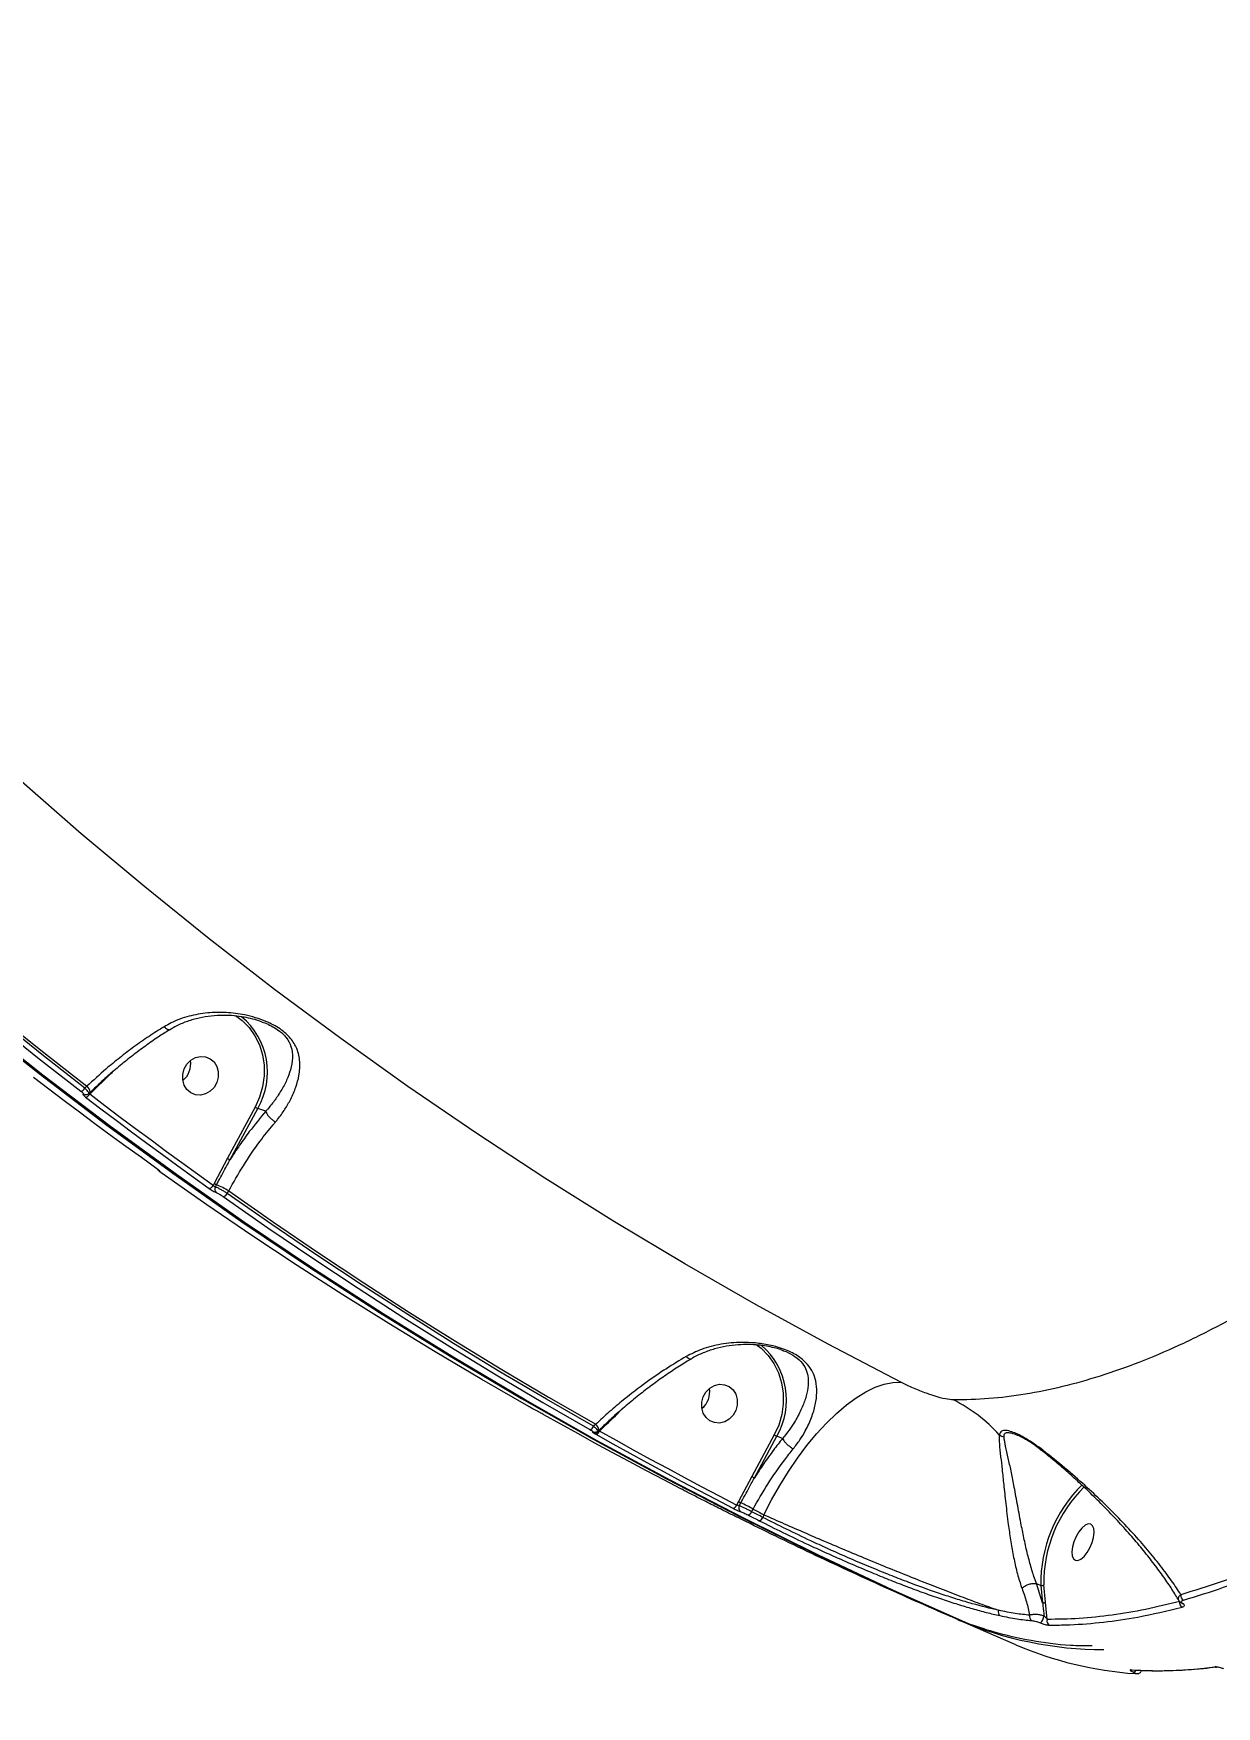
# Model space of a CAD drawing. Header units: millimetres. Extents: x -6901 to 7060, y -7557 to 6158.
# Drawn here: x 1981.6 to 2252.3, y -3397.2 to -3014.3 of the extents above; entities that cross this region are included whole.
import ezdxf

# ---------------------------------------------------------------- set-up
doc = ezdxf.new("R2010")
doc.units = ezdxf.units.MM
for name, color, linetype in [('DIKOM_ОБЪЕКТ', 7, 'Continuous'), ('DIKOM_РАЗМЕР_ЗОНА', 7, 'Continuous'), ('DIKOM_РАЗМЕР_ОБЪЕКТА', 7, 'Continuous')]:
    doc.layers.add(name, color=color, linetype=linetype)
doc.styles.add('style1', font='arial.ttf', dxfattribs={"width": 0.8})
doc.dimstyles.new('1-50', dxfattribs={"dimtxt": 300, "dimasz": 200, "dimexe": 100, "dimexo": 0, "dimgap": 100, "dimtad": 1, "dimtxsty": 'style1', "dimcen": 200, "dimclrd": 7, "dimclre": 7, "dimclrt": 7, "dimadec": 1, "dimazin": 2, "dimtfac": 1, "dimtmove": 0, "dimatfit": 2, "dimfxl": 0, "dimlwd": 25, "dimlwe": 18, "dimarcsym": 0})

# ---------------------------------------------------------------- blocks, each defined once
blk = doc.blocks.new('*D1')
at = {"layer": 'Defpoints', "color": 0, "transparency": 16777216}
for p in [(-4076.66, -462.32), (4983.51, -3127.59), (4983.51, -6854.07)]:
    blk.add_point(p, dxfattribs=at)
at = {"layer": 'DIKOM_РАЗМЕР_ОБЪЕКТА', "color": 7, "lineweight": 18, "transparency": 16777216}
for p, q in [((-4076.66, -462.32), (-4076.66, -6954.07)), ((4983.51, -3127.59), (4983.51, -6954.07))]:
    blk.add_line(p, q, dxfattribs=at)
at = {"layer": 'DIKOM_РАЗМЕР_ОБЪЕКТА', "color": 7, "lineweight": 25, "transparency": 16777216}
blk.add_line((-3876.66, -6854.07), (4783.51, -6854.07), dxfattribs=at)
at = {"layer": 'DIKOM_РАЗМЕР_ОБЪЕКТА', "color": 7, "transparency": 16777216}
for points in [[(-3876.66, -6820.74), (-3876.66, -6887.4), (-4076.66, -6854.07)], [(4783.51, -6820.74), (4783.51, -6887.4), (4983.51, -6854.07)]]:
    blk.add_solid(points, dxfattribs=at)
at = {"layer": 'DIKOM_РАЗМЕР_ОБЪЕКТА', "color": 7, "transparency": 16777216, "insert": (453.43, -6600.9), "char_height": 300, "attachment_point": 5, "style": 'style1'}
blk.add_mtext('9050', dxfattribs=at)
blk = doc.blocks.new('*D2')
at = {"layer": 'Defpoints', "color": 0, "transparency": 16777216}
for p in [(-1102.73, 4151.17), (-5819.23, -4492.42), (4721.24, -4492.42)]:
    blk.add_point(p, dxfattribs=at)
at = {"layer": 'DIKOM_РАЗМЕР_ОБЪЕКТА', "color": 7, "lineweight": 18, "transparency": 16777216}
for p, q in [((-1102.73, 4151.17), (-5919.23, 4151.17)), ((4721.24, -4492.42), (-5919.23, -4492.42))]:
    blk.add_line(p, q, dxfattribs=at)
at = {"layer": 'DIKOM_РАЗМЕР_ОБЪЕКТА', "color": 7, "lineweight": 25, "transparency": 16777216}
blk.add_line((-5819.23, 3951.17), (-5819.23, -4292.42), dxfattribs=at)
at = {"layer": 'DIKOM_РАЗМЕР_ОБЪЕКТА', "color": 7, "transparency": 16777216}
for points in [[(-5852.56, 3951.17), (-5785.89, 3951.17), (-5819.23, 4151.17)], [(-5852.56, -4292.42), (-5785.89, -4292.42), (-5819.23, -4492.42)]]:
    blk.add_solid(points, dxfattribs=at)
at = {"layer": 'DIKOM_РАЗМЕР_ОБЪЕКТА', "color": 7, "transparency": 16777216, "insert": (-6072.4, -170.63), "char_height": 300, "attachment_point": 5, "rotation": 90, "style": 'style1'}
blk.add_mtext('8650', dxfattribs=at)
blk = doc.blocks.new('*D3')
at = {"layer": 'Defpoints', "color": 0, "transparency": 16777216}
for p in [(-1553.27, 6158.28), (-6450.85, -6312.94), (5659.92, -6312.94)]:
    blk.add_point(p, dxfattribs=at)
at = {"layer": 'DIKOM_РАЗМЕР_ЗОНА', "color": 7, "lineweight": 18, "transparency": 16777216}
for p, q in [((-1553.27, 6158.28), (-6550.85, 6158.28)), ((5659.92, -6312.94), (-6550.85, -6312.94))]:
    blk.add_line(p, q, dxfattribs=at)
at = {"layer": 'DIKOM_РАЗМЕР_ЗОНА', "color": 7, "lineweight": 25, "transparency": 16777216}
blk.add_line((-6450.85, 5958.28), (-6450.85, -6112.94), dxfattribs=at)
at = {"layer": 'DIKOM_РАЗМЕР_ЗОНА', "color": 7, "transparency": 16777216}
for points in [[(-6484.18, 5958.28), (-6417.52, 5958.28), (-6450.85, 6158.28)], [(-6484.18, -6112.94), (-6417.52, -6112.94), (-6450.85, -6312.94)]]:
    blk.add_solid(points, dxfattribs=at)
at = {"layer": 'DIKOM_РАЗМЕР_ЗОНА', "color": 7, "transparency": 16777216, "insert": (-6704.02, -77.33), "char_height": 300, "attachment_point": 5, "rotation": 90, "style": 'style1'}
blk.add_mtext('12500', dxfattribs=at)
blk = doc.blocks.new('*D4')
at = {"layer": 'Defpoints', "color": 0, "transparency": 16777216}
for p in [(-5588.2, -1083.32), (7059.54, -2218.88), (7059.54, -7457.08)]:
    blk.add_point(p, dxfattribs=at)
at = {"layer": 'DIKOM_РАЗМЕР_ЗОНА', "color": 7, "lineweight": 18, "transparency": 16777216}
for p, q in [((-5588.2, -1083.32), (-5588.2, -7557.08)), ((7059.54, -2218.88), (7059.54, -7557.08))]:
    blk.add_line(p, q, dxfattribs=at)
at = {"layer": 'DIKOM_РАЗМЕР_ЗОНА', "color": 7, "lineweight": 25, "transparency": 16777216}
blk.add_line((-5388.2, -7457.08), (6859.54, -7457.08), dxfattribs=at)
at = {"layer": 'DIKOM_РАЗМЕР_ЗОНА', "color": 7, "transparency": 16777216}
for points in [[(-5388.2, -7423.74), (-5388.2, -7490.41), (-5588.2, -7457.08)], [(6859.54, -7423.74), (6859.54, -7490.41), (7059.54, -7457.08)]]:
    blk.add_solid(points, dxfattribs=at)
at = {"layer": 'DIKOM_РАЗМЕР_ЗОНА', "color": 7, "transparency": 16777216, "insert": (735.67, -7203.9), "char_height": 300, "attachment_point": 5, "style": 'style1'}
blk.add_mtext('12650', dxfattribs=at)

msp = doc.modelspace()

# ---------------------------------------------------------------- linework, layer by layer
at = {"layer": 'DIKOM_ОБЪЕКТ', "color": 7, "linetype": 'Continuous', "lineweight": 15}
for p, q in [((1994.524, -3256.971), (1999.204, -3252.449)), ((1999.204, -3252.449), (1999.638, -3252.025)), ((1993.818, -3255.249), (1993.346, -3255.711)), ((1994.542, -3256.652), (1994.248, -3256.94)), ((1994.429, -3257.064), (1994.524, -3256.971)), ((1994.542, -3256.652), (1994.552, -3256.64)), ((2032.311, -3260.021), (2025.976, -3271.758)), ((2026.571, -3272.062), (2032.905, -3260.325)), ((2034.709, -3261.003), (2032.905, -3260.325)), ((2025.976, -3271.758), (2022.918, -3277.504)), ((2022.918, -3277.504), (2022.676, -3277.953)), ((2023.194, -3278.309), (2023.473, -3277.792)), ((2025.934, -3279.81), (2026.247, -3279.229)), ((2115.797, -3329.653), (2116.436, -3329.028)), ((2110.239, -3332.621), (2109.749, -3333.1)), ((2110.963, -3334.024), (2110.782, -3334.2)), ((2110.83, -3334.183), (2110.82, -3334.164)), ((2151.106, -3335.071), (2145.964, -3344.597)), ((2146.559, -3344.901), (2151.7, -3335.375)), ((2153.009, -3335.867), (2151.7, -3335.375)), ((2145.964, -3344.597), (2142.913, -3350.331)), ((2130.38, -3347.725), (2130.445, -3347.761)), ((2142.913, -3350.331), (2142.491, -3351.113)), ((2143.099, -3351.301), (2143.468, -3350.618)), ((2145.93, -3352.635), (2146.243, -3352.056)), ((2148.751, -3353.338), (2148.494, -3353.947)), ((2211.14, -3369.082), (2211.137, -3369.081)), ((2211.14, -3369.082), (2212.103, -3369.499)), ((2212.496, -3373.473), (2211.14, -3369.082)), ((2212.103, -3369.499), (2212.496, -3373.473)), ((2213.189, -3373.344), (2212.796, -3369.371)), ((2213.557, -3377.298), (2213.189, -3373.344)), ((2194.739, -3377.967), (2191.457, -3376.57)), ((2206.409, -3383.105), (2193.155, -3377.364)), ((2195.602, -3378.293), (2195.56, -3378.276)), ((2233.006, -3388.926), (2233.006, -3388.926)), ((2233.282, -3389.353), (2233.328, -3389.372))]:
    msp.add_line(p, q, dxfattribs=at)
at = {"layer": 'DIKOM_ОБЪЕКТ', "color": 7, "linetype": 'Continuous', "lineweight": 15, "flags": 128}
for points in [[(2180.1, -3323.012), (2163.453, -3314.321), (2146.973, -3305.298), (2130.666, -3295.945), (2114.535, -3286.267), (2098.588, -3276.265), (2082.828, -3265.943), (2067.261, -3255.304), (2051.892, -3244.353), (2036.726, -3233.091), (2021.767, -3221.523), (2007.02, -3209.653), (1992.49, -3197.483), (1978.181, -3185.019)], [(1915.911, -3191.053), (1925.137, -3199.654), (1934.461, -3208.132), (1943.882, -3216.488), (1953.398, -3224.719), (1963.008, -3232.825), (1972.711, -3240.805), (1982.506, -3248.657), (1992.391, -3256.381)], [(1993.346, -3255.711), (1983.469, -3247.994), (1973.683, -3240.148), (1963.988, -3232.175), (1954.385, -3224.076), (1944.877, -3215.851), (1935.464, -3207.502), (1926.148, -3199.031), (1916.93, -3190.437)], [(1917.249, -3189.845), (1926.485, -3198.457), (1935.82, -3206.946), (1945.251, -3215.312), (1954.778, -3223.553), (1964.4, -3231.668), (1974.114, -3239.657), (1983.921, -3247.517), (1993.818, -3255.249)], [(2027.788, -3239.06), (2029.315, -3240.186), (2030.914, -3241.804), (2032.244, -3243.688), (2033.274, -3245.794), (2033.978, -3248.071), (2034.339, -3250.463), (2034.349, -3252.913), (2034.008, -3255.362), (2033.323, -3257.751), (2032.311, -3260.021)], [(1967.881, -3240.535), (1982.864, -3252.382), (1998.055, -3263.929), (2013.448, -3275.173), (2029.038, -3286.111), (2044.821, -3296.739), (2060.792, -3307.055), (2076.946, -3317.055), (2093.279, -3326.736), (2109.785, -3336.095), (2126.46, -3345.129), (2143.297, -3353.836), (2160.293, -3362.213), (2177.442, -3370.258), (2194.739, -3377.967)], [(2195.56, -3378.276), (2178.263, -3370.567), (2161.114, -3362.522), (2144.118, -3354.145), (2127.281, -3345.438), (2110.606, -3336.404), (2094.1, -3327.045), (2077.768, -3317.364), (2061.613, -3307.364), (2045.642, -3297.048), (2029.859, -3286.42), (2014.269, -3275.482), (1998.876, -3264.237), (1983.685, -3252.691), (1968.702, -3240.844)], [(2022.904, -3255.518), (2022.023, -3256.415), (2020.962, -3257.023), (2019.806, -3257.295), (2018.649, -3257.207), (2017.584, -3256.767), (2016.699, -3256.011), (2016.064, -3254.999), (2015.731, -3253.814), (2015.727, -3252.552), (2016.052, -3251.315), (2016.681, -3250.203), (2017.561, -3249.306), (2018.623, -3248.698), (2019.779, -3248.426), (2020.936, -3248.514), (2022, -3248.954), (2022.886, -3249.71), (2023.521, -3250.722), (2023.854, -3251.907), (2023.858, -3253.169), (2023.532, -3254.406), (2022.904, -3255.518)], [(2009.837, -3274.162), (2006.266, -3271.606), (2002.705, -3269.033), (1999.155, -3266.444), (1995.616, -3263.838), (1992.087, -3261.217), (1988.569, -3258.58), (1985.062, -3255.926), (1981.566, -3253.257)], [(1993.473, -3257.735), (1996.969, -3260.404), (2000.476, -3263.058), (2003.994, -3265.695), (2007.522, -3268.317), (2011.061, -3270.922), (2014.611, -3273.511), (2018.172, -3276.084), (2021.743, -3278.64)], [(2022.676, -3277.953), (2019.108, -3275.398), (2015.55, -3272.827), (2012.003, -3270.24), (2008.467, -3267.637), (2004.941, -3265.018), (2001.426, -3262.383), (1997.922, -3259.732), (1994.429, -3257.064)], [(2094.931, -3328.584), (2084.175, -3322.392), (2073.494, -3316.063), (2062.888, -3309.598), (2052.36, -3302.996), (2041.91, -3296.26), (2031.54, -3289.389), (2021.252, -3282.386), (2011.046, -3275.25)], [(2025.005, -3280.5), (2035.211, -3287.636), (2045.499, -3294.64), (2055.869, -3301.51), (2066.319, -3308.246), (2076.847, -3314.848), (2087.453, -3321.313), (2098.134, -3327.643), (2108.89, -3333.834)], [(2109.749, -3333.1), (2099.002, -3326.914), (2088.33, -3320.59), (2077.733, -3314.13), (2067.213, -3307.534), (2056.772, -3300.803), (2046.411, -3293.938), (2036.131, -3286.94), (2025.934, -3279.81)], [(2026.247, -3279.229), (2036.466, -3286.374), (2046.767, -3293.386), (2057.149, -3300.265), (2067.612, -3307.009), (2078.154, -3313.617), (2088.773, -3320.089), (2099.469, -3326.424), (2110.239, -3332.621)], [(2146.934, -3314.341), (2148.11, -3315.237), (2149.709, -3316.854), (2151.039, -3318.738), (2152.069, -3320.844), (2152.773, -3323.121), (2153.134, -3325.513), (2153.144, -3327.963), (2152.803, -3330.412), (2152.118, -3332.801), (2151.106, -3335.071)], [(2141.699, -3330.568), (2140.818, -3331.465), (2139.757, -3332.074), (2138.601, -3332.345), (2137.444, -3332.257), (2136.379, -3331.817), (2135.494, -3331.061), (2134.859, -3330.049), (2134.526, -3328.864), (2134.522, -3327.602), (2134.847, -3326.365), (2135.476, -3325.253), (2136.357, -3324.356), (2137.418, -3323.748), (2138.574, -3323.476), (2139.731, -3323.564), (2140.795, -3324.004), (2141.681, -3324.761), (2142.316, -3325.772), (2142.649, -3326.957), (2142.653, -3328.219), (2142.327, -3329.456), (2141.699, -3330.568)], [(2148.751, -3353.338), (2150.483, -3349.934), (2152.35, -3346.617), (2154.333, -3343.418), (2156.414, -3340.365), (2158.575, -3337.487), (2160.796, -3334.809), (2163.056, -3332.357), (2165.335, -3330.152), (2167.613, -3328.215), (2169.867, -3326.563), (2172.079, -3325.212), (2174.227, -3324.173), (2176.293, -3323.456), (2178.256, -3323.068), (2180.1, -3323.012)], [(2129.751, -3347.383), (2125.794, -3345.327), (2121.846, -3343.253), (2117.907, -3341.161), (2113.978, -3339.051), (2110.057, -3336.923), (2106.146, -3334.777), (2102.243, -3332.613), (2098.351, -3330.431)], [(2110.257, -3334.909), (2114.15, -3337.091), (2118.052, -3339.255), (2121.963, -3341.401), (2125.884, -3343.529), (2129.814, -3345.639), (2133.753, -3347.731), (2137.7, -3349.805), (2141.657, -3351.861)], [(2142.491, -3351.113), (2138.537, -3349.059), (2134.593, -3346.987), (2130.657, -3344.896), (2126.731, -3342.788), (2122.813, -3340.662), (2118.905, -3338.517), (2115.006, -3336.355), (2111.117, -3334.175)], [(2133.708, -3349.448), (2133.387, -3349.284), (2133.066, -3349.12), (2132.745, -3348.956), (2132.424, -3348.792), (2132.103, -3348.628), (2131.783, -3348.464), (2131.462, -3348.3), (2131.142, -3348.135)], [(2145.1, -3353.386), (2145.421, -3353.55), (2145.742, -3353.714), (2146.062, -3353.879), (2146.383, -3354.043), (2146.704, -3354.207), (2147.025, -3354.37), (2147.346, -3354.534), (2147.667, -3354.698)], [(2148.494, -3353.947), (2148.173, -3353.783), (2147.852, -3353.62), (2147.532, -3353.456), (2147.211, -3353.292), (2146.891, -3353.128), (2146.57, -3352.964), (2146.25, -3352.8), (2145.93, -3352.635)], [(2146.243, -3352.056), (2146.556, -3352.216), (2146.869, -3352.377), (2147.183, -3352.537), (2147.496, -3352.698), (2147.81, -3352.858), (2148.123, -3353.018), (2148.437, -3353.178), (2148.751, -3353.338)], [(2220.02, -3363.766), (2220.61, -3363.793), (2221.294, -3363.482), (2222.017, -3362.859), (2222.719, -3361.973), (2223.345, -3360.896), (2223.842, -3359.717), (2224.172, -3358.529), (2224.308, -3357.43), (2224.237, -3356.508), (2223.967, -3355.838), (2223.518, -3355.475), (2222.928, -3355.448), (2222.244, -3355.758), (2221.522, -3356.382), (2220.819, -3357.268), (2220.194, -3358.344), (2219.696, -3359.524), (2219.366, -3360.712), (2219.231, -3361.811), (2219.301, -3362.733), (2219.571, -3363.402), (2220.02, -3363.766)], [(2194.739, -3377.967), (2194.826, -3377.98), (2194.867, -3377.975)], [(2195.018, -3378.041), (2194.957, -3378.032), (2194.772, -3377.981)], [(2233.002, -3388.926), (2232.901, -3388.913), (2232.733, -3388.861)], [(2233.96, -3389.763), (2233.857, -3389.749), (2233.698, -3389.699)]]:
    msp.add_lwpolyline(points, dxfattribs=at)
at = {"layer": 'DIKOM_ОБЪЕКТ', "color": 7, "linetype": 'Continuous', "lineweight": 15}
for centre, radius, start, end in [((2018.594, -3252.051), 16.531, 329.96443, 50.11345), ((2012.648, -3250.173), 4.901, 309.33229, 9.44374), ((2012.653, -3250.175), 4.896, 309.29773, 9.47659), ((1992.25, -3255.164), 1.225, 276.60025, 333.45846), ((1993.465, -3256.329), 0.906, 233.77001, 264.6622), ((1993.339, -3256.527), 1.215, 276.31564, 333.77563), ((1992.342, -3256.918), 2.228, 7.15202, 48.48908), ((1995.36, -3256.255), 1.101, 209.18945, 220.57761), ((2034.992, -3255.502), 5.255, 239.31502, 246.59794), ((2028.642, -3267.27), 5.22, 239.2902, 246.62218), ((2010.994, -3273.918), 0.966, 213.08344, 235.00344), ((2025.952, -3272.327), 6.001, 239.62547, 245.59558), ((2021.599, -3277.469), 1.18, 276.98929, 335.81718), ((2024.057, -3278.831), 1.009, 148.84526, 227.30031), ((2011.265, -3304.754), 29.597, 59.58828, 65.64078), ((2024.853, -3279.325), 1.185, 277.38507, 335.83064), ((2137.362, -3327.096), 16.557, 329.99894, 49.16834), ((2131.443, -3325.223), 4.901, 309.3329, 9.4433), ((2131.447, -3325.225), 4.896, 309.30289, 9.47331), ((2176.271, -3358.718), 35.4, 41.9289, 63.39854), ((2108.712, -3332.756), 1.093, 279.37728, 341.62566), ((2110.011, -3333.562), 0.923, 241.56957, 261.25431), ((2110.02, -3333.692), 0.947, 252.90498, 328.77732), ((2108.803, -3334.261), 2.18, 6.40962, 48.78069), ((2110.088, -3333.84), 1.082, 279.01105, 341.97593), ((2153.77, -3330.586), 5.217, 239.28831, 246.62407), ((2204.172, -3332.945), 2.634, 233.55126, 259.3218), ((2148.647, -3340.076), 5.257, 239.31648, 246.59706), ((2243.653, -3369.009), 31.554, 134.47358, 180.88961), ((2145.899, -3345.243), 5.899, 239.59385, 245.66664), ((2243.263, -3368.854), 30.471, 134.13148, 180.97331), ((2141.48, -3350.825), 1.051, 279.70603, 344.09777), ((2143.945, -3351.815), 0.99, 148.75298, 234.99197), ((2131.212, -3377.67), 29.699, 59.59469, 65.62648), ((2144.914, -3352.346), 1.056, 280.151, 344.10629), ((2147.479, -3353.661), 1.054, 280.23099, 344.24545), ((2212.352, -3368.907), 0.642, 247.19059, 313.74859), ((2212.745, -3372.881), 0.641, 247.16789, 313.80942), ((2244.956, -3373.476), 1.109, 164.97235, 243.18533), ((2245.249, -3371.881), 1.114, 167.50465, 243.15679), ((2203.377, -3375.622), 1.02, 156.25191, 232.48209), ((2210.526, -3376.664), 1.035, 160.65302, 240.58412), ((2210.473, -3376.34), 2.369, 312.15224, 355.75382), ((2214.535, -3377.659), 1.042, 159.69094, 242.63761), ((2244.557, -3373.267), 0.393, 242.87302, 276.76769), ((2226.769, -3298.228), 85.98, 246.9857, 269.85844), ((2195.949, -3377.355), 1, 246.53088, 249.70003), ((2239.444, -3306.159), 83.737, 246.76496, 266.06554), ((2238.643, -3286.478), 102.554, 266.69654, 277.43217), ((2252.222, -3387.456), 0.78, 246.25359, 277.36034), ((2233.162, -3388.637), 0.726, 279.55409, 333.30235), ((2233.141, -3388.562), 0.832, 283.01081, 331.0176)]:
    msp.add_arc(centre, radius, start, end, dxfattribs=at)
for points, knots in [([(1836.122, -3022.975), (1839.914, -3023.291), (1847.501, -3023.922), (1859.861, -3023.946), (1873.017, -3023.288), (1887.032, -3021.852), (1901.858, -3019.644), (1917.174, -3016.706), (1932.913, -3013.068), (1949.005, -3008.772), (1965.712, -3003.748), (1983, -2997.983), (2000.823, -2991.479), (2018.794, -2984.379), (2036.847, -2976.72), (2054.919, -2968.553), (2073.297, -2959.746), (2091.932, -2950.304), (2110.763, -2940.246), (2129.387, -2929.787), (2147.747, -2918.973), (2165.79, -2907.854), (2183.8, -2896.258), (2201.713, -2884.205), (2219.463, -2871.727), (2236.676, -2859.089), (2253.305, -2846.337), (2269.319, -2833.519), (2284.964, -2820.44), (2300.167, -2807.134), (2314.871, -2793.644), (2327.767, -2781.204), (2339.05, -2769.842), (2345.488, -2763.006), (2348.71, -2759.586)], [0, 0, 0, 0, 0.0311784, 0.0623809, 0.0935594, 0.1256442, 0.1577551, 0.1898399, 0.2210202, 0.2522243, 0.2834046, 0.3154897, 0.3476009, 0.379686, 0.410889, 0.4421158, 0.4733189, 0.5054256, 0.5375585, 0.5696654, 0.6009196, 0.6321978, 0.6634522, 0.69561, 0.727794, 0.7599519, 0.7912842, 0.8226406, 0.8539729, 0.8862089, 0.9184711, 0.9507073, 0.9753305, 1, 1, 1, 1]), ([(2510.416, -2897.713), (2509.054, -2903.504), (2506.328, -2915.094), (2501.632, -2932.649), (2496.508, -2950.273), (2490.85, -2968.175), (2484.653, -2986.317), (2477.912, -3004.658), (2470.733, -3022.902), (2462.914, -3041.52), (2454.428, -3060.45), (2445.262, -3079.614), (2435.585, -3098.618), (2425.409, -3117.387), (2414.76, -3135.847), (2403.884, -3153.571), (2392.828, -3170.516), (2381.638, -3186.659), (2370.12, -3202.283), (2358.3, -3217.309), (2346.215, -3231.669), (2334.14, -3245.035), (2322.118, -3257.386), (2310.19, -3268.725), (2298.15, -3279.246), (2286.038, -3288.877), (2273.895, -3297.561), (2262.771, -3304.61), (2252.673, -3310.257), (2243.552, -3314.754), (2234.544, -3318.576), (2225.681, -3321.707), (2217.002, -3324.137), (2208.508, -3325.853), (2200.181, -3326.913), (2194.808, -3327.015), (2192.122, -3327.066)], [0, 0, 0, 0, 0.0277654, 0.0555639, 0.0833624, 0.1111276, 0.1400315, 0.168973, 0.1979143, 0.2268181, 0.2582449, 0.2896958, 0.3211226, 0.3534673, 0.3858386, 0.4181831, 0.4495061, 0.4808532, 0.5121759, 0.5444126, 0.5766757, 0.6089124, 0.6401611, 0.6714336, 0.702682, 0.7348413, 0.7670266, 0.7991857, 0.8241464, 0.8491071, 0.8742669, 0.8994269, 0.9244694, 0.9495121, 0.974756, 1, 1, 1, 1]), ([(2036.942, -3263.447), (2037.104, -3263.254), (2037.9, -3262.298), (2039.153, -3260.545), (2040.582, -3258.055), (2041.69, -3255.457), (2042.449, -3252.583), (2042.666, -3249.648), (2042.06, -3246.83), (2040.798, -3244.678), (2039.359, -3243.191), (2038.032, -3242.144), (2036.484, -3241.209), (2034.602, -3240.314), (2032.399, -3239.531), (2029.35, -3238.773), (2025.667, -3238.31), (2021.376, -3238.388), (2017.135, -3239.133), (2013.811, -3240.312), (2012.02, -3241.325), (2011.48, -3241.63)], [0, 0, 0, 0, 0.013454, 0.0663221, 0.1192324, 0.1832731, 0.2473502, 0.3264803, 0.405366, 0.4678593, 0.4990969, 0.5303025, 0.5614421, 0.5926223, 0.6345134, 0.6764896, 0.7480857, 0.8197605, 0.8939593, 0.9680669, 1, 1, 1, 1]), ([(2033.92, -3240.573), (2033.801, -3240.525), (2033.108, -3240.244), (2031.71, -3239.85), (2029.697, -3239.404), (2027.408, -3239.113), (2024.891, -3239.005), (2022.204, -3239.162), (2019.485, -3239.592), (2016.85, -3240.349), (2014.557, -3241.282), (2013.243, -3242.083), (2012.686, -3242.422)], [0, 0, 0, 0, 0.0169997, 0.0989108, 0.1898542, 0.2902032, 0.4074318, 0.5307339, 0.6585974, 0.7867014, 0.909588, 1, 1, 1, 1]), ([(2011.48, -3241.63), (2010.326, -3242.355), (2008.007, -3243.813), (2004.603, -3246.208), (2001.299, -3248.721), (1997.657, -3251.699), (1995.241, -3253.934), (1993.818, -3255.249)], [0, 0, 0, 0, 0.1872869, 0.3765508, 0.5570093, 0.739196, 1, 1, 1, 1]), ([(2012.664, -3242.36), (2011.801, -3242.91), (2009.965, -3244.08), (2007.156, -3246.047), (2004.255, -3248.212), (2001.386, -3250.505), (1998.585, -3252.902), (1996.301, -3254.964), (1995.008, -3256.237), (1994.575, -3256.664)], [0, 0, 0, 0, 0.1366716, 0.2908835, 0.446647, 0.6036931, 0.761661, 0.9201232, 1, 1, 1, 1]), ([(2012.637, -3242.331), (2012.584, -3242.357), (2012.458, -3242.418), (2012.101, -3242.23), (2011.771, -3241.942), (2011.559, -3241.718), (2011.508, -3241.661), (2011.48, -3241.63)], [0, 0, 0, 0, 0.2352743, 0.565266, 0.8952345, 0.9444503, 1, 1, 1, 1]), ([(2033.92, -3240.573), (2034.115, -3240.637), (2034.825, -3240.87), (2036.007, -3241.443), (2037.665, -3242.411), (2038.762, -3243.371), (2039.854, -3244.675), (2040.709, -3246.355), (2040.962, -3248.779), (2040.507, -3251.332), (2039.568, -3253.858), (2038.366, -3256.152), (2036.9, -3258.381), (2035.641, -3259.953), (2034.874, -3260.833), (2034.712, -3261.005), (2034.711, -3261.006)], [0, 0, 0, 0, 0.0180496, 0.0657617, 0.1153094, 0.1928388, 0.2119135, 0.3120094, 0.4419764, 0.5770062, 0.6858108, 0.7964688, 0.8860868, 0.9773144, 0.9999476, 1, 1, 1, 1]), ([(1992.391, -3256.381), (1992.508, -3256.476), (1992.744, -3256.665), (1992.962, -3256.889), (1993.041, -3257.032), (1992.991, -3257.065), (1992.936, -3257.06), (1992.93, -3257.06)], [0, 0, 0, 0, 0.2458206, 0.4917822, 0.7342898, 0.9715285, 1, 1, 1, 1]), ([(1992.93, -3257.06), (1992.924, -3257.059), (1992.868, -3257.055), (1992.818, -3257.088), (1992.898, -3257.229), (1993.117, -3257.452), (1993.354, -3257.641), (1993.473, -3257.735)], [0, 0, 0, 0, 0.0278202, 0.2649877, 0.5076871, 0.7539446, 1, 1, 1, 1]), ([(1994.224, -3256.916), (1994.244, -3256.908), (1994.317, -3256.878), (1994.199, -3256.638), (1993.888, -3256.236), (1993.527, -3255.886), (1993.346, -3255.711)], [0, 0, 0, 0, 0.1171986, 0.4099933, 0.7056925, 1, 1, 1, 1]), ([(1994.235, -3256.928), (1994.184, -3256.981), (1994.059, -3257.11), (1993.801, -3257.206), (1993.556, -3257.246), (1993.429, -3257.231), (1993.382, -3257.226)], [0, 0, 0, 0, 0.2219797, 0.5396973, 0.829052, 1, 1, 1, 1]), ([(2034.709, -3261.003), (2033.449, -3262.524), (2031.399, -3264.997), (2028.7, -3268.764), (2027.282, -3270.959), (2026.571, -3272.062)], [0, 0, 0, 0, 0.4427002, 0.7201707, 1, 1, 1, 1]), ([(2034.711, -3261.006), (2034.711, -3261.005), (2034.711, -3261.004), (2034.71, -3261.003), (2034.709, -3261.003)], [0, 0, 0, 0, 0.6848534, 1, 1, 1, 1]), ([(2034.711, -3261.006), (2034.774, -3261.172), (2034.898, -3261.504), (2035.342, -3262.106), (2035.919, -3262.702), (2036.446, -3263.124), (2036.788, -3263.353), (2036.906, -3263.425), (2036.942, -3263.447)], [0, 0, 0, 0, 0.2204723, 0.4409669, 0.6614566, 0.8819684, 0.9635644, 1, 1, 1, 1]), ([(2026.247, -3279.229), (2027.34, -3277.281), (2029.556, -3273.329), (2033.05, -3268.272), (2035.573, -3265.057), (2036.764, -3263.657), (2036.942, -3263.447)], [0, 0, 0, 0, 0.3434942, 0.6969341, 0.9545251, 1, 1, 1, 1]), ([(2023.473, -3277.792), (2023.631, -3277.499), (2024.42, -3276.035), (2025.441, -3274.118), (2026.326, -3272.506), (2026.571, -3272.062)], [0, 0, 0, 0, 0.1533116, 0.7665639, 1, 1, 1, 1]), ([(2010.297, -3274.52), (2010.297, -3274.52), (2010.298, -3274.52), (2010.253, -3274.48), (2010.136, -3274.387), (2009.975, -3274.264), (2009.835, -3274.165), (2009.793, -3274.136)], [0, 0, 0, 0, 0.0738994, 0.2461895, 0.4933113, 0.8491614, 1, 1, 1, 1]), ([(2010.44, -3274.709), (2010.447, -3274.711), (2010.495, -3274.728), (2010.525, -3274.717), (2010.423, -3274.609), (2010.192, -3274.42), (2009.955, -3274.248), (2009.837, -3274.162)], [0, 0, 0, 0, 0.0385528, 0.2780762, 0.5183384, 0.759209, 1, 1, 1, 1]), ([(2011.023, -3275.236), (2010.998, -3275.219), (2010.811, -3275.088), (2010.496, -3274.847), (2010.29, -3274.679), (2010.096, -3274.45), (2010.052, -3274.349), (2010.037, -3274.314)], [0, 0, 0, 0, 0.0537255, 0.3981173, 0.8121401, 0.9347911, 1, 1, 1, 1]), ([(2011.046, -3275.25), (2010.928, -3275.165), (2010.691, -3274.994), (2010.459, -3274.806), (2010.356, -3274.699), (2010.385, -3274.689), (2010.433, -3274.706), (2010.44, -3274.709)], [0, 0, 0, 0, 0.2406879, 0.4814311, 0.721628, 0.9612116, 1, 1, 1, 1]), ([(2021.743, -3278.64), (2021.765, -3278.656), (2021.913, -3278.76), (2022.218, -3278.962), (2022.652, -3279.222), (2023.065, -3279.443), (2023.27, -3279.53), (2023.373, -3279.573)], [0, 0, 0, 0, 0.0425928, 0.2824679, 0.5216429, 0.7607378, 1, 1, 1, 1]), ([(2023.194, -3278.309), (2023.159, -3278.296), (2023.089, -3278.27), (2022.955, -3278.188), (2022.818, -3278.086), (2022.726, -3278.004), (2022.682, -3277.959), (2022.676, -3277.953)], [0, 0, 0, 0, 0.2368553, 0.4743121, 0.7136521, 0.9564744, 1, 1, 1, 1]), ([(2025.934, -3279.81), (2025.896, -3279.786), (2025.646, -3279.623), (2025.128, -3279.303), (2024.396, -3278.888), (2023.703, -3278.528), (2023.363, -3278.382), (2023.194, -3278.309)], [0, 0, 0, 0, 0.0422503, 0.2819819, 0.5212738, 0.7606389, 1, 1, 1, 1]), ([(2023.373, -3279.573), (2023.475, -3279.616), (2023.681, -3279.701), (2024.095, -3279.922), (2024.53, -3280.18), (2024.836, -3280.381), (2024.983, -3280.485), (2025.005, -3280.5)], [0, 0, 0, 0, 0.239376, 0.4786938, 0.7179021, 0.9577347, 1, 1, 1, 1]), ([(2155.453, -3338.262), (2155.972, -3337.583), (2157.01, -3336.222), (2158.458, -3333.79), (2159.717, -3331.054), (2160.587, -3328.089), (2160.935, -3325.301), (2160.722, -3322.861), (2160.023, -3320.753), (2158.817, -3318.869), (2157.14, -3317.365), (2155.28, -3316.278), (2153.652, -3315.546), (2151.847, -3314.94), (2149.536, -3314.371), (2146.769, -3313.969), (2143.069, -3313.824), (2138.902, -3314.212), (2134.617, -3315.279), (2132.098, -3316.543), (2130.951, -3317.119)], [0, 0, 0, 0, 0.0450775, 0.0901791, 0.1588879, 0.2276835, 0.2984021, 0.3691129, 0.4250467, 0.4808201, 0.5408188, 0.5713831, 0.6019548, 0.6344663, 0.6670296, 0.7198472, 0.7727706, 0.8528854, 0.9329877, 1, 1, 1, 1]), ([(2152.991, -3315.715), (2152.852, -3315.66), (2152.252, -3315.423), (2151.03, -3315.093), (2149.318, -3314.729), (2147.357, -3314.476), (2145.16, -3314.362), (2142.717, -3314.435), (2140.106, -3314.75), (2137.431, -3315.344), (2134.854, -3316.252), (2133.053, -3317.043), (2132.192, -3317.613), (2132.075, -3317.691)], [0, 0, 0, 0, 0.0209948, 0.0906689, 0.1676776, 0.2548671, 0.3549725, 0.4660237, 0.5907851, 0.720915, 0.8515351, 0.9798462, 1, 1, 1, 1]), ([(2152.992, -3315.712), (2153.074, -3315.739), (2153.944, -3316.018), (2154.915, -3316.528), (2156.434, -3317.496), (2157.655, -3318.669), (2158.526, -3320.291), (2158.934, -3322.125), (2158.872, -3324.258), (2158.313, -3326.709), (2157.291, -3329.343), (2155.978, -3331.797), (2154.52, -3333.986), (2153.526, -3335.27), (2153.012, -3335.869), (2153.011, -3335.869)], [0, 0, 0, 0, 0.0076035, 0.080504, 0.1009851, 0.1944404, 0.2840701, 0.3767372, 0.4947618, 0.6151728, 0.7304576, 0.8485464, 0.923606, 0.9999595, 1, 1, 1, 1]), ([(2130.951, -3317.119), (2129.434, -3318.026), (2126.376, -3319.855), (2121.536, -3323.195), (2117.171, -3326.543), (2113.318, -3329.781), (2111.269, -3331.672), (2110.239, -3332.621)], [0, 0, 0, 0, 0.2106467, 0.4247518, 0.6762126, 0.8373992, 1, 1, 1, 1]), ([(2132.06, -3317.69), (2131.668, -3317.919), (2130.293, -3318.725), (2127.909, -3320.274), (2124.923, -3322.326), (2121.936, -3324.533), (2118.974, -3326.867), (2116.066, -3329.315), (2113.382, -3331.707), (2111.732, -3333.304), (2110.981, -3334.031)], [0, 0, 0, 0, 0.0537024, 0.188414, 0.3246476, 0.4623577, 0.6013862, 0.7414754, 0.8822957, 1, 1, 1, 1]), ([(2132.049, -3317.647), (2131.986, -3317.679), (2131.839, -3317.753), (2131.473, -3317.582), (2131.15, -3317.322), (2130.978, -3317.148), (2130.951, -3317.119)], [0, 0, 0, 0, 0.2671382, 0.6226888, 0.9393647, 1, 1, 1, 1]), ([(2192.122, -3327.066), (2191.553, -3327.017), (2190.407, -3326.918), (2187.762, -3326.193), (2184.827, -3325.153), (2182.164, -3324.03), (2180.69, -3323.303), (2180.1, -3323.012)], [0, 0, 0, 0, 0.2099081, 0.4228937, 0.6382588, 0.8553502, 1, 1, 1, 1]), ([(2096.639, -3329.509), (2096.543, -3329.461), (2096.353, -3329.364), (2095.949, -3329.148), (2095.506, -3328.906), (2095.158, -3328.712), (2094.975, -3328.608), (2094.931, -3328.584)], [0, 0, 0, 0, 0.224957, 0.4495863, 0.6803317, 0.9238095, 1, 1, 1, 1]), ([(2097.688, -3330.064), (2097.567, -3329.998), (2097.305, -3329.856), (2096.924, -3329.655), (2096.734, -3329.558), (2096.639, -3329.509)], [0, 0, 0, 0, 0.2986504, 0.6490742, 1, 1, 1, 1]), ([(2098.351, -3330.431), (2098.291, -3330.397), (2098.082, -3330.28), (2097.852, -3330.154), (2097.688, -3330.064)], [0, 0, 0, 0, 0.2878511, 1, 1, 1, 1]), ([(2111.117, -3334.175), (2111.268, -3334.027), (2112.822, -3332.513), (2114.386, -3331.009), (2115.797, -3329.653)], [0, 0, 0, 0, 0.0974086, 1, 1, 1, 1]), ([(2108.89, -3333.834), (2109.028, -3333.914), (2109.305, -3334.076), (2109.565, -3334.258), (2109.678, -3334.372), (2109.607, -3334.373), (2109.572, -3334.374)], [0, 0, 0, 0, 0.2566145, 0.5136537, 0.7612095, 1, 1, 1, 1]), ([(2109.572, -3334.374), (2109.538, -3334.374), (2109.471, -3334.374), (2109.547, -3334.46), (2109.681, -3334.554), (2109.742, -3334.597)], [0, 0, 0, 0, 0.3509268, 0.7014146, 1, 1, 1, 1]), ([(2109.742, -3334.597), (2109.782, -3334.624), (2109.92, -3334.715), (2110.117, -3334.828), (2110.257, -3334.909)], [0, 0, 0, 0, 0.2878683, 1, 1, 1, 1]), ([(2110.76, -3334.178), (2110.777, -3334.175), (2110.848, -3334.16), (2110.711, -3333.955), (2110.359, -3333.59), (2109.952, -3333.263), (2109.749, -3333.1)], [0, 0, 0, 0, 0.0886047, 0.3884395, 0.6959421, 1, 1, 1, 1]), ([(2110.773, -3334.192), (2110.72, -3334.243), (2110.601, -3334.359), (2110.369, -3334.452), (2110.134, -3334.493), (2109.965, -3334.489), (2109.891, -3334.475), (2109.871, -3334.472)], [0, 0, 0, 0, 0.2076048, 0.4707878, 0.7043712, 0.9199439, 1, 1, 1, 1]), ([(2111.117, -3334.175), (2111.042, -3334.176), (2110.938, -3334.178), (2110.854, -3334.182), (2110.83, -3334.183)], [0, 0, 0, 0, 0.720837, 1, 1, 1, 1]), ([(2202.607, -3335.064), (2202.595, -3335.722), (2202.571, -3337.062), (2202.9, -3339.843), (2203.24, -3342.976), (2203.625, -3346.551), (2204.075, -3350.751), (2204.586, -3355.06), (2205.161, -3359.099), (2205.776, -3362.658), (2206.533, -3366.121), (2207.233, -3368.604), (2207.691, -3369.888), (2207.802, -3370.2)], [0, 0, 0, 0, 0.105327, 0.2145466, 0.3102882, 0.4080604, 0.5195914, 0.6352748, 0.7180642, 0.8031642, 0.8862436, 0.972401, 1, 1, 1, 1]), ([(2212.016, -3338.133), (2210.751, -3337.236), (2209.012, -3336.004), (2206.809, -3334.882), (2205.365, -3334.283), (2204.016, -3333.959), (2202.921, -3334.12), (2202.722, -3334.719), (2202.607, -3335.064)], [0, 0, 0, 0, 0.3030745, 0.416428, 0.5295147, 0.6687571, 0.808544, 1, 1, 1, 1]), ([(2203.684, -3335.534), (2203.706, -3335.191), (2203.742, -3334.607), (2204.675, -3334.445), (2205.754, -3334.709), (2206.502, -3335.043), (2206.74, -3335.148)], [0, 0, 0, 0, 0.3642945, 0.6212625, 0.8798439, 1, 1, 1, 1]), ([(2212.127, -3338.519), (2211.724, -3338.198), (2210.797, -3337.462), (2209.384, -3336.518), (2208.031, -3335.727), (2207.11, -3335.26), (2206.705, -3335.109), (2206.618, -3335.076)], [0, 0, 0, 0, 0.2162069, 0.4971117, 0.7353857, 0.9425326, 1, 1, 1, 1]), ([(2146.243, -3352.056), (2147.345, -3350.126), (2149.581, -3346.21), (2152.773, -3341.632), (2154.794, -3339.09), (2155.453, -3338.262)], [0, 0, 0, 0, 0.3958769, 0.8032125, 1, 1, 1, 1]), ([(2153.009, -3335.867), (2152.313, -3336.746), (2150.844, -3338.602), (2148.677, -3341.621), (2147.267, -3343.805), (2146.559, -3344.901)], [0, 0, 0, 0, 0.3093506, 0.6532044, 1, 1, 1, 1]), ([(2153.011, -3335.869), (2153.011, -3335.869), (2153.01, -3335.868), (2153.01, -3335.868), (2153.009, -3335.867)], [0, 0, 0, 0, 0.7868865, 1, 1, 1, 1]), ([(2153.011, -3335.869), (2153.084, -3336.022), (2153.23, -3336.328), (2153.703, -3336.896), (2154.302, -3337.466), (2154.879, -3337.906), (2155.262, -3338.153), (2155.417, -3338.242), (2155.453, -3338.262)], [0, 0, 0, 0, 0.2123366, 0.4246926, 0.6370373, 0.8493837, 0.9654994, 1, 1, 1, 1]), ([(2211.137, -3369.081), (2211.137, -3369.081), (2211.048, -3368.797), (2210.527, -3367.582), (2209.833, -3365.254), (2208.966, -3361.999), (2208.221, -3358.622), (2207.463, -3354.814), (2206.704, -3350.708), (2205.971, -3346.707), (2205.283, -3343.257), (2204.653, -3340.259), (2203.969, -3337.54), (2203.779, -3336.202), (2203.684, -3335.534)], [0, 0, 0, 0, 0.0000148, 0.0265069, 0.1091046, 0.1917756, 0.2751746, 0.3586337, 0.4732196, 0.5879369, 0.686271, 0.7846287, 0.8924898, 1, 1, 1, 1]), ([(2244.162, -3371.64), (2243.478, -3370.586), (2242.076, -3368.427), (2239.506, -3364.981), (2236.554, -3361.342), (2233.23, -3357.561), (2229.62, -3353.743), (2225.769, -3349.928), (2221.629, -3346.09), (2217.118, -3342.149), (2213.716, -3339.471), (2212.016, -3338.133)], [0, 0, 0, 0, 0.1079572, 0.2212634, 0.3345706, 0.4497841, 0.5649865, 0.6720702, 0.7791284, 0.8896202, 1, 1, 1, 1]), ([(2212.016, -3338.133), (2212.016, -3338.154), (2212.014, -3338.304), (2212.033, -3338.468), (2212.141, -3338.492), (2212.158, -3338.496)], [0, 0, 0, 0, 0.1217618, 0.8659871, 1, 1, 1, 1]), ([(2243.697, -3372.983), (2243.459, -3372.568), (2242.729, -3371.292), (2241.23, -3369.009), (2239.208, -3366.136), (2236.896, -3363.104), (2234.328, -3359.948), (2231.538, -3356.733), (2228.58, -3353.526), (2225.517, -3350.389), (2222.451, -3347.42), (2219.489, -3344.684), (2216.68, -3342.216), (2214.266, -3340.182), (2212.73, -3338.972), (2212.146, -3338.512)], [0, 0, 0, 0, 0.0423123, 0.1303889, 0.2204169, 0.3123672, 0.4061908, 0.5005401, 0.5911724, 0.6785076, 0.7624368, 0.8355742, 0.9016394, 0.9626387, 1, 1, 1, 1]), ([(2143.468, -3350.618), (2143.626, -3350.325), (2144.416, -3348.861), (2145.434, -3346.949), (2146.317, -3345.341), (2146.559, -3344.901)], [0, 0, 0, 0, 0.1536608, 0.7683132, 1, 1, 1, 1]), ([(2130.416, -3347.735), (2130.417, -3347.735), (2130.418, -3347.736), (2130.378, -3347.713), (2130.258, -3347.648), (2130.04, -3347.532), (2129.825, -3347.422), (2129.736, -3347.375)], [0, 0, 0, 0, 0.0375529, 0.169857, 0.4118953, 0.755196, 1, 1, 1, 1]), ([(2130.445, -3347.761), (2130.451, -3347.764), (2130.498, -3347.786), (2130.519, -3347.791), (2130.396, -3347.721), (2130.138, -3347.583), (2129.88, -3347.45), (2129.751, -3347.383)], [0, 0, 0, 0, 0.0372978, 0.2782701, 0.5190507, 0.7595684, 1, 1, 1, 1]), ([(2130.517, -3347.81), (2130.481, -3347.791), (2130.41, -3347.754), (2130.367, -3347.729), (2130.31, -3347.694), (2130.259, -3347.662), (2130.231, -3347.637), (2130.223, -3347.63)], [0, 0, 0, 0, 0.3363802, 0.6614994, 0.8297166, 0.9494231, 1, 1, 1, 1]), ([(2131.142, -3348.135), (2131.016, -3348.071), (2130.764, -3347.943), (2130.558, -3347.829), (2130.477, -3347.793), (2130.36, -3347.723), (2130.393, -3347.738), (2130.439, -3347.759), (2130.445, -3347.761)], [0, 0, 0, 0, 0.2404398, 0.4809915, 0.4831084, 0.7218954, 0.9628918, 1, 1, 1, 1]), ([(2142.665, -3353.955), (2141.91, -3353.58), (2140.143, -3352.703), (2137.152, -3351.198), (2134.856, -3350.031), (2133.708, -3349.448)], [0, 0, 0, 0, 0.2718699, 0.6359369, 1, 1, 1, 1]), ([(2141.657, -3351.861), (2141.678, -3351.872), (2141.835, -3351.953), (2142.161, -3352.113), (2142.624, -3352.325), (2143.06, -3352.511), (2143.272, -3352.587), (2143.378, -3352.626)], [0, 0, 0, 0, 0.0372456, 0.2779013, 0.5186098, 0.7592291, 1, 1, 1, 1]), ([(2143.099, -3351.301), (2143.061, -3351.293), (2142.986, -3351.277), (2142.831, -3351.233), (2142.668, -3351.179), (2142.554, -3351.137), (2142.498, -3351.116), (2142.491, -3351.113)], [0, 0, 0, 0, 0.2403418, 0.4811094, 0.7223456, 0.9629509, 1, 1, 1, 1]), ([(2191.442, -3376.605), (2188.819, -3375.466), (2180.604, -3371.897), (2166.912, -3365.639), (2153.28, -3359.216), (2145.254, -3355.206), (2142.682, -3353.921)], [0, 0, 0, 0, 0.1595336, 0.4996131, 0.8397029, 1, 1, 1, 1]), ([(2145.93, -3352.635), (2145.895, -3352.617), (2145.636, -3352.478), (2145.1, -3352.201), (2144.337, -3351.832), (2143.62, -3351.507), (2143.273, -3351.37), (2143.099, -3351.301)], [0, 0, 0, 0, 0.0372202, 0.2781009, 0.5188479, 0.7593879, 1, 1, 1, 1]), ([(2143.378, -3352.626), (2143.483, -3352.664), (2143.695, -3352.74), (2144.132, -3352.924), (2144.596, -3353.135), (2144.922, -3353.294), (2145.079, -3353.375), (2145.1, -3353.386)], [0, 0, 0, 0, 0.2407302, 0.4813321, 0.7220955, 0.9627899, 1, 1, 1, 1]), ([(2202.443, -3375.211), (2200.488, -3374.75), (2197.525, -3374.052), (2193.077, -3372.722), (2188.456, -3371.232), (2183.57, -3369.488), (2178.545, -3367.552), (2173.458, -3365.506), (2168.318, -3363.318), (2163.247, -3361.053), (2158.799, -3359.004), (2153.786, -3356.615), (2150.268, -3354.841), (2148.494, -3353.947)], [0, 0, 0, 0, 0.1307411, 0.1980622, 0.2653833, 0.3961144, 0.4634486, 0.5307827, 0.661198, 0.7283451, 0.7954932, 0.8968892, 1, 1, 1, 1]), ([(2148.751, -3353.338), (2150.282, -3354.021), (2153.346, -3355.386), (2158.225, -3357.514), (2163.255, -3359.674), (2168.388, -3361.843), (2173.555, -3363.992), (2178.692, -3366.092), (2183.734, -3368.117), (2188.613, -3370.04), (2193.259, -3371.83), (2197.615, -3373.467), (2200.611, -3374.56), (2202.148, -3375.106), (2202.443, -3375.211)], [0, 0, 0, 0, 0.0874414, 0.1748846, 0.2633123, 0.3520184, 0.4404453, 0.5297496, 0.619339, 0.7086429, 0.7985507, 0.8887508, 0.9786599, 1, 1, 1, 1]), ([(2147.667, -3354.698), (2149.448, -3355.593), (2153.04, -3357.4), (2158.124, -3359.819), (2162.626, -3361.889), (2166.493, -3363.617), (2170.426, -3365.319), (2174.365, -3366.967), (2178.246, -3368.53), (2182.082, -3370.012), (2185.877, -3371.408), (2189.569, -3372.691), (2193.099, -3373.838), (2196.478, -3374.85), (2199.731, -3375.737), (2201.747, -3376.2), (2202.755, -3376.432)], [0, 0, 0, 0, 0.1013043, 0.2043251, 0.2695475, 0.3347713, 0.401878, 0.4689842, 0.5343964, 0.5998083, 0.6671308, 0.7344536, 0.7998918, 0.8653311, 0.9326654, 1, 1, 1, 1]), ([(2281.832, -3355.789), (2278.625, -3357.493), (2272.21, -3360.902), (2262.727, -3365.163), (2253.348, -3368.845), (2247.224, -3370.708), (2244.162, -3371.64)], [0, 0, 0, 0, 0.2490963, 0.4981939, 0.749097, 1, 1, 1, 1]), ([(2244.746, -3372.875), (2247.793, -3371.948), (2253.887, -3370.095), (2263.263, -3366.421), (2272.79, -3362.147), (2279.266, -3358.707), (2282.504, -3356.986)], [0, 0, 0, 0, 0.2490972, 0.498193, 0.7490965, 1, 1, 1, 1]), ([(2207.802, -3370.2), (2207.828, -3370.173), (2207.93, -3370.065), (2208.236, -3369.798), (2208.811, -3369.44), (2209.609, -3369.142), (2210.433, -3368.998), (2210.902, -3369.053), (2211.137, -3369.081)], [0, 0, 0, 0, 0.0342985, 0.1365221, 0.352376, 0.56826, 0.7841343, 1, 1, 1, 1]), ([(2207.802, -3370.2), (2208.167, -3371.237), (2208.901, -3373.321), (2209.333, -3375.318), (2209.55, -3376.321)], [0, 0, 0, 0, 0.497876, 1, 1, 1, 1]), ([(2212.496, -3373.473), (2212.525, -3373.71), (2212.649, -3374.725), (2212.755, -3375.739), (2212.836, -3376.515)], [0, 0, 0, 0, 0.234329, 1, 1, 1, 1]), ([(2243.885, -3373.189), (2241.275, -3373.834), (2236.055, -3375.126), (2228.402, -3376.385), (2220.875, -3377.186), (2215.997, -3377.261), (2213.557, -3377.298)], [0, 0, 0, 0, 0.2493142, 0.4986286, 0.7493143, 1, 1, 1, 1]), ([(2244.162, -3371.64), (2244.105, -3371.682), (2243.805, -3371.903), (2243.544, -3372.32), (2243.536, -3372.76), (2243.676, -3372.95), (2243.699, -3372.981)], [0, 0, 0, 0, 0.1139799, 0.6007344, 0.9351461, 1, 1, 1, 1]), ([(2244.384, -3373.606), (2244.215, -3373.512), (2243.933, -3373.355), (2243.774, -3373.09), (2243.711, -3372.984)], [0, 0, 0, 0, 0.5995805, 1, 1, 1, 1]), ([(2244.603, -3373.657), (2244.52, -3373.604), (2244.353, -3373.497), (2244.236, -3373.314), (2244.267, -3373.097), (2244.492, -3372.953), (2244.705, -3372.887), (2244.746, -3372.875)], [0, 0, 0, 0, 0.1456103, 0.2899714, 0.5320791, 0.9098013, 1, 1, 1, 1]), ([(2209.55, -3376.321), (2208.49, -3376.218), (2206.355, -3376.01), (2203.753, -3375.479), (2202.443, -3375.211)], [0, 0, 0, 0, 0.4964825, 1, 1, 1, 1]), ([(2202.755, -3376.432), (2204.076, -3376.701), (2206.735, -3377.245), (2208.919, -3377.459), (2210.018, -3377.566)], [0, 0, 0, 0, 0.4964898, 1, 1, 1, 1]), ([(2212.836, -3376.515), (2212.581, -3376.438), (2212.064, -3376.281), (2211.161, -3376.158), (2210.25, -3376.149), (2209.782, -3376.264), (2209.55, -3376.321)], [0, 0, 0, 0, 0.2146836, 0.4348026, 0.7188352, 1, 1, 1, 1]), ([(2213.557, -3377.298), (2213.506, -3377.217), (2213.409, -3377.068), (2213.223, -3376.847), (2213.056, -3376.682), (2212.94, -3376.587), (2212.877, -3376.541), (2212.849, -3376.523), (2212.836, -3376.515)], [0, 0, 0, 0, 0.3482186, 0.649118, 0.8444417, 0.9342127, 0.9695802, 1, 1, 1, 1]), ([(2214.056, -3378.585), (2214.368, -3378.586), (2215.926, -3378.59), (2220.015, -3378.496), (2226.428, -3377.993), (2234.964, -3376.764), (2241.06, -3375.288), (2244.456, -3374.466)], [0, 0, 0, 0, 0.0321654, 0.1608356, 0.4182081, 0.6759568, 1, 1, 1, 1]), ([(2244.407, -3373.634), (2244.408, -3373.635), (2244.415, -3373.642), (2244.403, -3373.629), (2244.374, -3373.615), (2244.371, -3373.614)], [0, 0, 0, 0, 0.1518976, 0.9277889, 1, 1, 1, 1]), ([(2244.456, -3374.466), (2244.501, -3374.453), (2244.725, -3374.387), (2244.957, -3374.238), (2244.984, -3374.012), (2244.861, -3373.822), (2244.689, -3373.712), (2244.603, -3373.657)], [0, 0, 0, 0, 0.0951129, 0.4719922, 0.7157825, 0.8572343, 1, 1, 1, 1]), ([(2223.842, -3383.36), (2222.175, -3383.347), (2217.399, -3383.312), (2209.865, -3382.253), (2202.11, -3380.541), (2197.456, -3378.932), (2195.56, -3378.276)], [0, 0, 0, 0, 0.1663598, 0.4765268, 0.786696, 1, 1, 1, 1]), ([(2210.018, -3377.566), (2210.166, -3377.583), (2210.46, -3377.617), (2211.02, -3377.748), (2211.579, -3377.912), (2211.906, -3378.036), (2212.063, -3378.096)], [0, 0, 0, 0, 0.2974888, 0.5890399, 0.8028532, 1, 1, 1, 1]), ([(2212.063, -3378.096), (2212.101, -3378.112), (2212.269, -3378.179), (2212.62, -3378.301), (2213.128, -3378.447), (2213.659, -3378.56), (2213.92, -3378.576), (2214.056, -3378.585)], [0, 0, 0, 0, 0.0491015, 0.2179386, 0.4266658, 0.7022538, 1, 1, 1, 1]), ([(2252.319, -3388.23), (2251.327, -3388.348), (2248.457, -3388.69), (2243.778, -3389.026), (2238.32, -3389.164), (2234.77, -3389.005), (2233.002, -3388.926)], [0, 0, 0, 0, 0.1498849, 0.4340618, 0.7181291, 1, 1, 1, 1]), ([(2253.917, -3388.605), (2253.843, -3388.574), (2253.624, -3388.484), (2253.199, -3388.345), (2252.69, -3388.223), (2252.222, -3388.154), (2252.013, -3388.165), (2251.908, -3388.17)], [0, 0, 0, 0, 0.1082731, 0.32041, 0.5430446, 0.7715504, 1, 1, 1, 1]), ([(2232.733, -3388.861), (2232.669, -3388.862), (2232.542, -3388.864), (2232.549, -3388.944), (2232.707, -3389.069), (2232.973, -3389.214), (2233.195, -3389.313), (2233.282, -3389.353)], [0, 0, 0, 0, 0.2150484, 0.4299598, 0.6446828, 0.859225, 1, 1, 1, 1]), ([(2233.328, -3389.372), (2233.387, -3389.399), (2233.536, -3389.465), (2233.714, -3389.563), (2233.82, -3389.646), (2233.825, -3389.698), (2233.74, -3389.699), (2233.698, -3389.699)], [0, 0, 0, 0, 0.1422742, 0.3571259, 0.5715399, 0.7856893, 1, 1, 1, 1]), ([(2235.055, -3389.124), (2235.015, -3389.214), (2234.932, -3389.403), (2234.701, -3389.595), (2234.456, -3389.715), (2234.223, -3389.764), (2234.062, -3389.772), (2233.98, -3389.762), (2233.96, -3389.76)], [0, 0, 0, 0, 0.2034619, 0.4238654, 0.6111281, 0.7782613, 0.9449172, 1, 1, 1, 1])]:
    msp.add_open_spline(points, degree=3, knots=knots, dxfattribs=at)

# ---------------------------------------------------------------- dimensions: what is measured, and where the dimension line sits
at = {"layer": 'DIKOM_РАЗМЕР_ЗОНА'}
dim = msp.add_linear_dim(base=(-6450.85, -6312.937), p1=(-1553.272, 6158.285), p2=(5659.925, -6312.937), angle=90, text='12500', dimstyle='1-50', dxfattribs=at)
dim.commit()
dim.dimension.update_dxf_attribs({"geometry": '*D3', "text_midpoint": (-6450.85, -77.326), "dimtype": 160})
dim = msp.add_linear_dim(base=(7059.538, -7457.077), p1=(-5588.199, -1083.325), p2=(7059.538, -2218.883), text='12650', dimstyle='1-50', dxfattribs=at)
dim.commit()
dim.dimension.update_dxf_attribs({"geometry": '*D4', "text_midpoint": (735.669, -7457.077), "dimtype": 160})
at = {"layer": 'DIKOM_РАЗМЕР_ОБЪЕКТА'}
dim = msp.add_linear_dim(base=(-5819.225, -4492.425), p1=(-1102.732, 4151.169), p2=(4721.24, -4492.425), angle=90, text='8650', dimstyle='1-50', dxfattribs=at)
dim.commit()
dim.dimension.update_dxf_attribs({"geometry": '*D2', "text_midpoint": (-5819.225, -170.628), "dimtype": 160})
dim = msp.add_linear_dim(base=(4983.514, -6854.07), p1=(-4076.663, -462.325), p2=(4983.514, -3127.595), text='9050', dimstyle='1-50', dxfattribs=at)
dim.commit()
dim.dimension.update_dxf_attribs({"geometry": '*D1', "text_midpoint": (453.425, -6854.07), "dimtype": 160})

doc.saveas('drawing.dxf')
